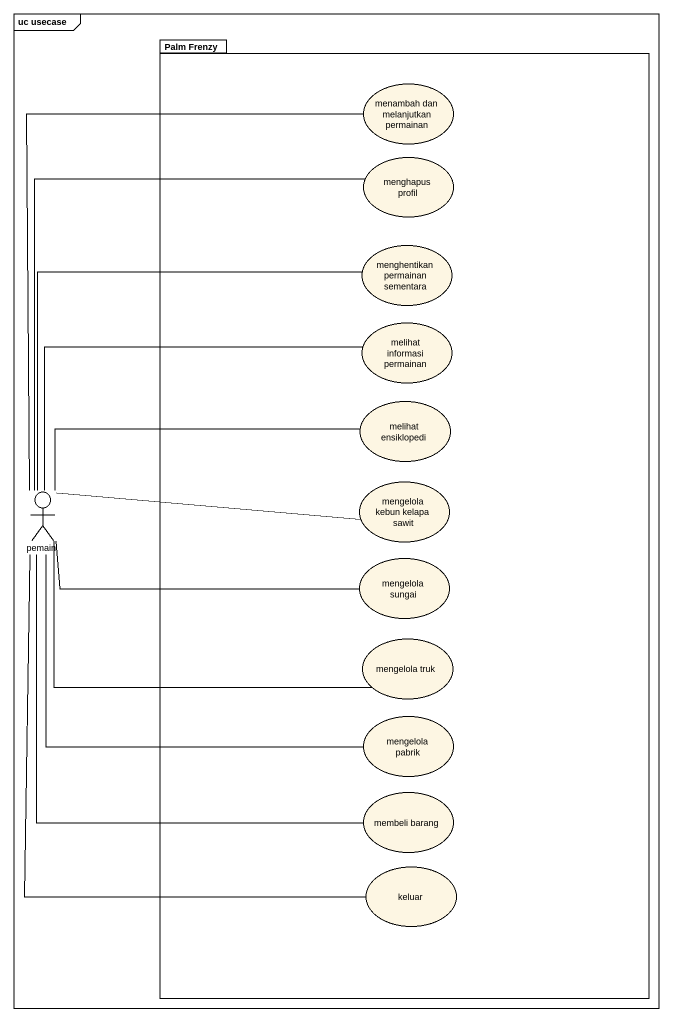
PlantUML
@startuml
mainframe uc usecase
package "Palm Frenzy" as Palm_Frenzy {
  usecase "menambah dan melanjutkan permainan" as menambah_dan_melanjutkan
  usecase "menghapus profil" as menghapus_profil
  usecase "menghentikan permainan sementara" as menghentikan_permainan
  usecase "melihat informasi permainan" as melihat_informasi_permainan
  usecase "melihat ensiklopedi" as melihat_ensiklopedi
  usecase "mengelola kebun kelapa sawit" as mengelola_kebun_kelapa_sawit
  usecase "mengelola sungai" as mengelola_sungai
  usecase "mengelola truk" as mengelola_truk
  usecase "mengelola pabrik" as mengelola_pabrik
  usecase "membeli barang" as membeli_barang
  usecase keluar
}
actor pemain
pemain -up- menambah_dan_melanjutkan
pemain -up- menghapus_profil
pemain -up- menghentikan_permainan
pemain -right- melihat_informasi_permainan
pemain -right- melihat_ensiklopedi
pemain -right- mengelola_kebun_kelapa_sawit
pemain -right- mengelola_sungai
pemain -right- mengelola_truk
pemain -right- mengelola_pabrik
pemain -- membeli_barang
pemain -- keluar
@enduml
